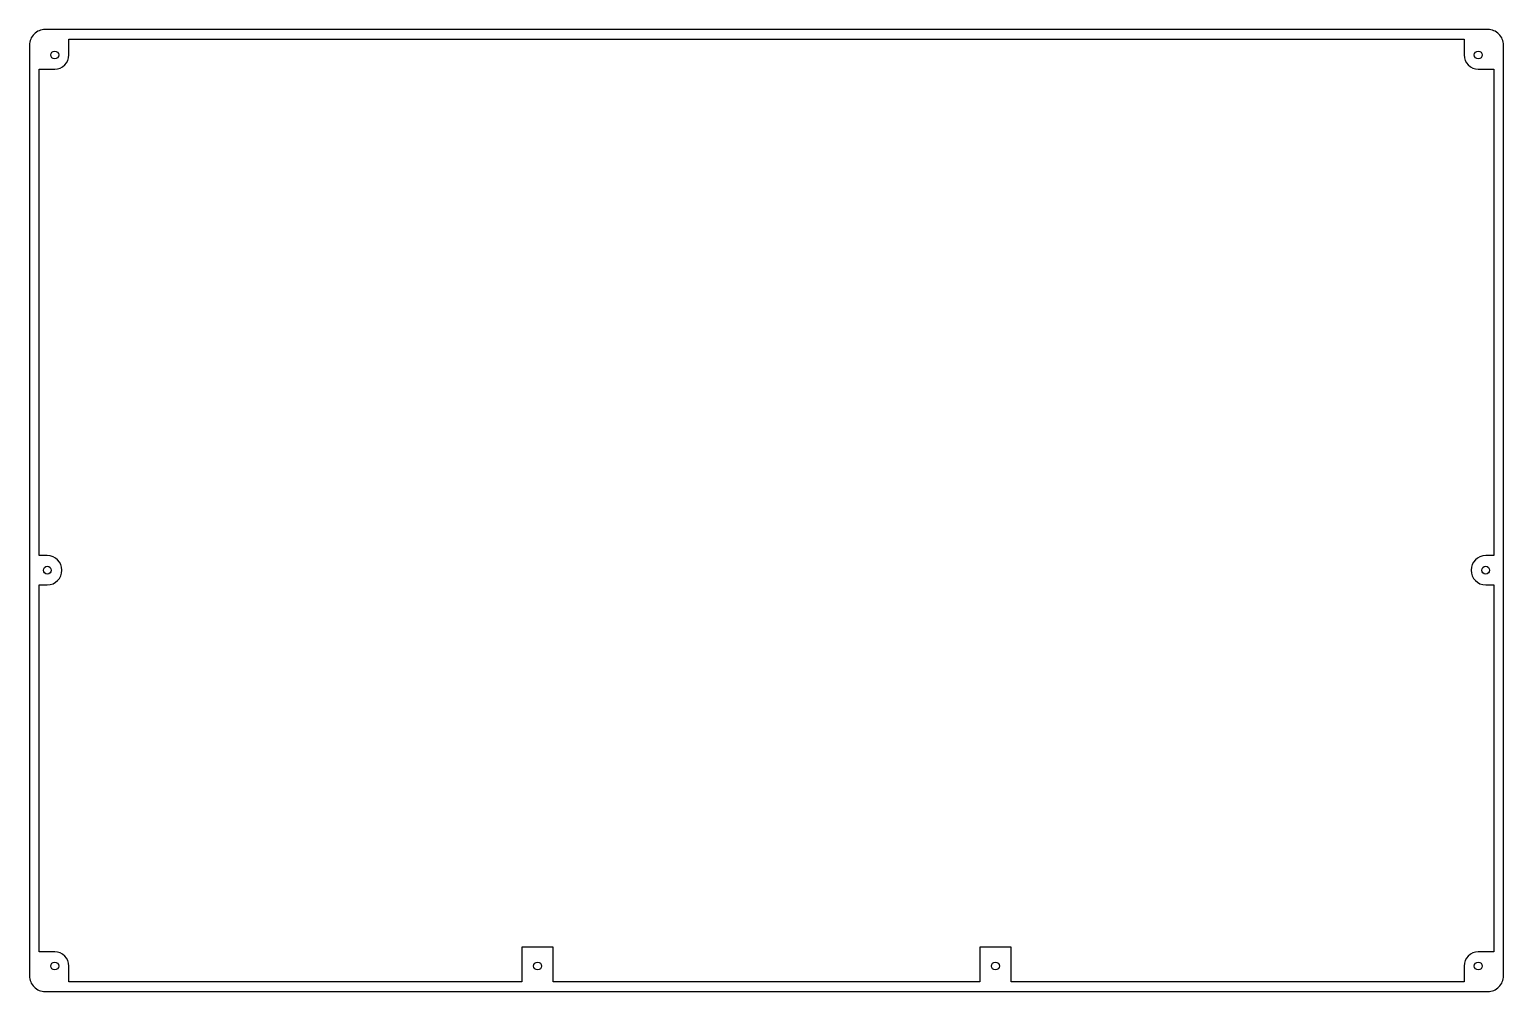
# Model space of a CAD drawing. Header units: millimetres. Extents: x 0 to 300, y -215 to -19.
import ezdxf

# ---------------------------------------------------------------- set-up
doc = ezdxf.new("R2010")
doc.units = ezdxf.units.MM
doc.layers.get('0').update_dxf_attribs({"linetype": 'CONTINUOUS'})

msp = doc.modelspace()

# ---------------------------------------------------------------- linework, layer by layer
for points in [[(299.72, -211.41), (299.72, -22.18, 0.414214), (296.54, -19), (3.18, -19, 0.414214), (0, -22.18), (0, -211.41, 0.414214), (3.18, -214.58), (296.54, -214.58, 0.414214)], [(291.7, -21), (291.7, -24.18, 0.414214), (294.58, -27.06), (297.72, -27.06), (297.72, -125.97), (296.09, -125.97, 1), (296.09, -131.9), (297.72, -131.9), (297.72, -206.52), (294.58, -206.52, 0.414214), (291.7, -209.4), (291.7, -212.58), (199.58, -212.58), (199.58, -205.56), (193.23, -205.56), (193.23, -212.58), (106.49, -212.58), (106.49, -205.56), (100.14, -205.56), (100.14, -212.58), (8.02, -212.58), (8.02, -209.4, 0.414214), (5.14, -206.52), (2, -206.52), (2, -131.9), (3.63, -131.9, 1), (3.63, -125.97), (2, -125.97), (2, -27.06), (5.14, -27.06, 0.414214), (8.02, -24.18), (8.02, -21)]]:
    msp.add_lwpolyline(points, format="xyb", close=True)
for centre in [(5.14, -24.18), (294.58, -24.18), (3.63, -128.93), (296.09, -128.93), (5.14, -209.4), (103.31, -209.4), (196.41, -209.4), (294.58, -209.4)]:
    msp.add_circle(centre, 0.8)

doc.saveas('drawing.dxf')
